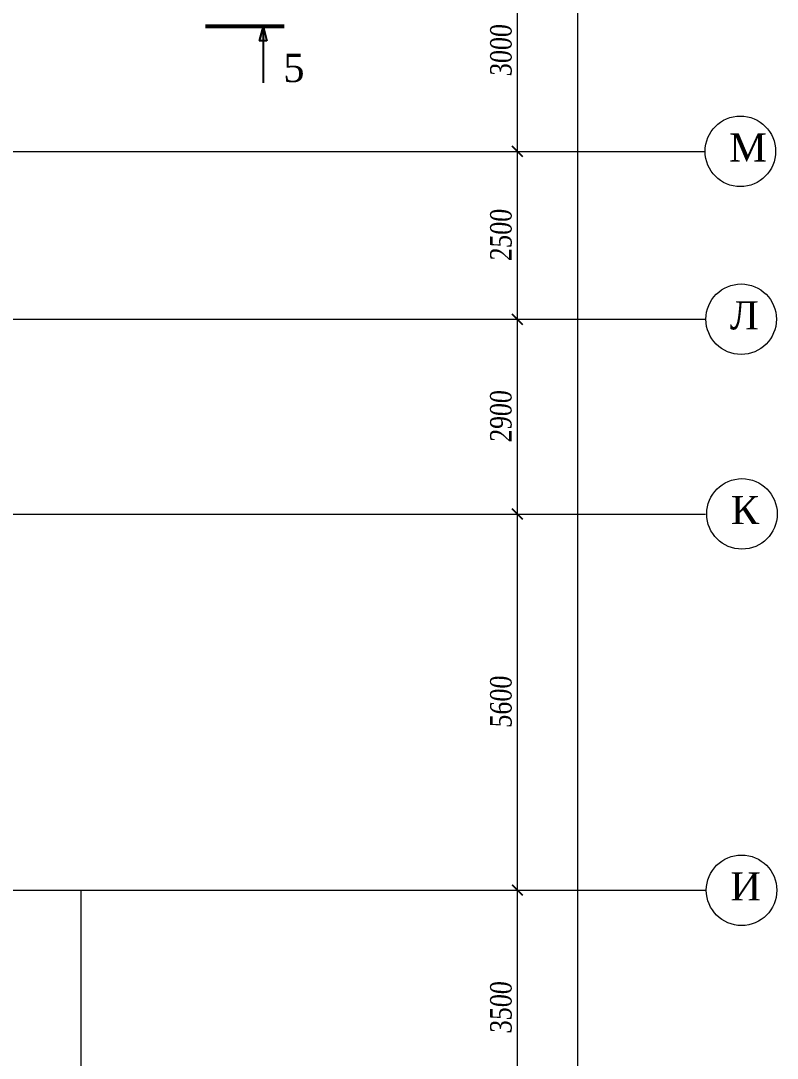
# Model space of a CAD drawing. Header units: inches. Extents: x -407541 to 6688123, y -998590 to 1205599.
# Drawn here: x 182108 to 193370, y 249934 to 265382 of the extents above; entities that cross this region are included whole.
import ezdxf

# ---------------------------------------------------------------- set-up
doc = ezdxf.new("R2010")
doc.units = ezdxf.units.IN
doc.header["$MEASUREMENT"] = 0
doc.linetypes.add('ACAD_ISO04W100', pattern=[30, 24, -3, 0, -3])
for name, color, linetype, lineweight in [('осевые о', 23, 'Continuous', 15), ('Осевые размеры', 172, 'Continuous', 5), ('Оси', 254, 'ACAD_ISO04W100', 5)]:
    doc.layers.add(name, color=color, linetype=linetype, lineweight=lineweight)
doc.styles.get("Standard").update_dxf_attribs({"font": 'arial.ttf'})
doc.styles.add('STYLE2', font='times.ttf', dxfattribs={"width": 0.8, "oblique": 3})
doc.dimstyles.new('M -100(m)', dxfattribs={"dimtxt": 320, "dimasz": 160, "dimexe": 0, "dimexo": 0, "dimgap": 80, "dimtad": 1, "dimdec": 0, "dimrnd": 5, "dimtxsty": 'STYLE2', "dimblk": 'ARCHTICK', "dimcen": 50, "dimdle": 100, "dimclrd": 256, "dimclre": 256, "dimclrt": 256, "dimadec": 0, "dimazin": 0, "dimtfac": 1, "dimtdec": 0, "dimtmove": 1, "dimatfit": 3, "dimldrblk": 'DOT', "dimfxl": 1, "dimlwd": -1, "dimlwe": 5, "dimarcsym": 0})

# ---------------------------------------------------------------- blocks, each defined once
blk = doc.blocks.new('_ARCHTICK')
at = {"color": 0, "linetype": 'ByBlock', "const_width": 0.15}
blk.add_lwpolyline([(-0.5, -0.5), (0.5, 0.5)], dxfattribs=at)
blk = doc.blocks.new('*D287')
at = {"layer": 'Осевые размеры', "ltscale": 1e-07, "transparency": 16777216}
blk.add_line((189501, 252337), (189501, 258137), dxfattribs=at)
at = {"layer": 'Осевые размеры', "lineweight": 5, "ltscale": 1e-07, "transparency": 16777216}
for p, q in [((186557, 258037), (189501, 258037)), ((187102, 252437), (189501, 252437))]:
    blk.add_line(p, q, dxfattribs=at)
at = {"layer": 'Осевые размеры', "ltscale": 1e-07, "transparency": 16777216, "xscale": 160, "yscale": 160, "zscale": 160}
for p, rotation in [((189501, 258037), 90), ((189501, 252437), 270)]:
    blk.add_blockref('_ARCHTICK', p, dxfattribs=dict(at, rotation=rotation))
at = {"layer": 'Осевые размеры', "ltscale": 1e-07, "transparency": 16777216, "insert": (189258, 255237), "char_height": 320, "attachment_point": 5, "rotation": 90, "style": 'STYLE2'}
blk.add_mtext('5600', dxfattribs=at)
blk = doc.blocks.new('_Dot')
at = {"color": 0, "linetype": 'ByBlock', "lineweight": -2}
blk.add_line((-0.5, 0), (-1, 0), dxfattribs=at)
at = {"color": 0, "linetype": 'ByBlock', "const_width": 0.5}
blk.add_lwpolyline([(-0.25, 0, 1), (0.25, 0, 1)], format="xyb", close=True, dxfattribs=at)
blk = doc.blocks.new('*D288')
at = {"layer": 'Осевые размеры', "lineweight": 5, "ltscale": 1e-07, "transparency": 16777216}
for p, q in [((186940, 260937), (189501, 260937)), ((186557, 258037), (189501, 258037))]:
    blk.add_line(p, q, dxfattribs=at)
at = {"layer": 'Осевые размеры', "ltscale": 1e-07, "transparency": 16777216}
blk.add_line((189501, 257937), (189501, 261037), dxfattribs=at)
at = {"layer": 'Осевые размеры', "ltscale": 1e-07, "transparency": 16777216, "xscale": 160, "yscale": 160, "zscale": 160}
for p, rotation in [((189501, 260937), 90), ((189501, 258037), 270)]:
    blk.add_blockref('_ARCHTICK', p, dxfattribs=dict(at, rotation=rotation))
at = {"layer": 'Осевые размеры', "ltscale": 1e-07, "transparency": 16777216, "insert": (189257, 259487), "char_height": 320, "attachment_point": 5, "rotation": 90, "style": 'STYLE2'}
blk.add_mtext('2900', dxfattribs=at)
blk = doc.blocks.new('*D289')
at = {"layer": 'Осевые размеры', "ltscale": 1e-07, "transparency": 16777216}
blk.add_line((189501, 260837), (189501, 263537), dxfattribs=at)
at = {"layer": 'Осевые размеры', "lineweight": 5, "ltscale": 1e-07, "transparency": 16777216}
for p, q in [((186940, 263437), (189501, 263437)), ((186940, 260937), (189501, 260937))]:
    blk.add_line(p, q, dxfattribs=at)
at = {"layer": 'Осевые размеры', "ltscale": 1e-07, "transparency": 16777216, "xscale": 160, "yscale": 160, "zscale": 160}
for p, rotation in [((189501, 263437), 90), ((189501, 260937), 270)]:
    blk.add_blockref('_ARCHTICK', p, dxfattribs=dict(at, rotation=rotation))
at = {"layer": 'Осевые размеры', "ltscale": 1e-07, "transparency": 16777216, "insert": (189258, 262187), "char_height": 320, "attachment_point": 5, "rotation": 90, "style": 'STYLE2'}
blk.add_mtext('2500', dxfattribs=at)
blk = doc.blocks.new('*D290')
at = {"layer": 'Осевые размеры', "ltscale": 1e-07, "transparency": 16777216}
blk.add_line((189501, 263337), (189501, 266537), dxfattribs=at)
at = {"layer": 'Осевые размеры', "lineweight": 5, "ltscale": 1e-07, "transparency": 16777216}
for p, q in [((186946, 266437), (189501, 266437)), ((186940, 263437), (189501, 263437))]:
    blk.add_line(p, q, dxfattribs=at)
at = {"layer": 'Осевые размеры', "ltscale": 1e-07, "transparency": 16777216, "xscale": 160, "yscale": 160, "zscale": 160}
for p, rotation in [((189501, 266437), 90), ((189501, 263437), 270)]:
    blk.add_blockref('_ARCHTICK', p, dxfattribs=dict(at, rotation=rotation))
at = {"layer": 'Осевые размеры', "ltscale": 1e-07, "transparency": 16777216, "insert": (189258, 264937), "char_height": 320, "attachment_point": 5, "rotation": 90, "style": 'STYLE2'}
blk.add_mtext('3000', dxfattribs=at)
blk = doc.blocks.new('*D292')
at = {"layer": 'Осевые размеры', "ltscale": 1e-07, "transparency": 16777216}
blk.add_line((190397, 271937), (190397, 219037), dxfattribs=at)
at = {"layer": 'Осевые размеры', "lineweight": 5, "ltscale": 1e-07, "transparency": 16777216}
for p, q in [((189553, 271837), (190397, 271837)), ((189541, 219137), (190397, 219137))]:
    blk.add_line(p, q, dxfattribs=at)
at = {"layer": 'Осевые размеры', "ltscale": 1e-07, "transparency": 16777216, "xscale": 160, "yscale": 160, "zscale": 160}
for p, rotation in [((190397, 271837), 90), ((190397, 219137), 270)]:
    blk.add_blockref('_ARCHTICK', p, dxfattribs=dict(at, rotation=rotation))
at = {"layer": 'Осевые размеры', "ltscale": 1e-07, "transparency": 16777216, "insert": (190153, 245487), "char_height": 320, "attachment_point": 5, "rotation": 90, "style": 'STYLE2'}
blk.add_mtext('52700', dxfattribs=at)
blk = doc.blocks.new('*D295')
at = {"layer": 'Осевые размеры', "lineweight": 5, "ltscale": 1e-07, "transparency": 16777216}
for p, q in [((187108, 252437), (189501, 252437)), ((187426, 248937), (189501, 248937))]:
    blk.add_line(p, q, dxfattribs=at)
at = {"layer": 'Осевые размеры', "ltscale": 1e-07, "transparency": 16777216}
blk.add_line((189501, 248837), (189501, 252537), dxfattribs=at)
at = {"layer": 'Осевые размеры', "ltscale": 1e-07, "transparency": 16777216, "xscale": 160, "yscale": 160, "zscale": 160}
for p, rotation in [((189501, 252437), 90), ((189501, 248937), 270)]:
    blk.add_blockref('_ARCHTICK', p, dxfattribs=dict(at, rotation=rotation))
at = {"layer": 'Осевые размеры', "ltscale": 1e-07, "transparency": 16777216, "insert": (189258, 250687), "char_height": 320, "attachment_point": 5, "rotation": 90, "style": 'STYLE2'}
blk.add_mtext('3500', dxfattribs=at)

msp = doc.modelspace()

# ---------------------------------------------------------------- hatches: boundary and pattern name
h = msp.add_hatch(color=256)
h.set_gradient(color2=(0, 0, 0), one_color=1)
h.paths.add_polyline_path([(185772.1, 265085), (185715.3, 265085), (185715.3, 265298.9)])
h.paths.add_polyline_path([(185715.3, 265298.9), (185715.3, 265085), (185658.5, 265085)])

# ---------------------------------------------------------------- linework, layer by layer
at = {"lineweight": 53}
msp.add_line((184855.9, 265298.9), (186031, 265298.9), dxfattribs=at)
for p, q in [((185715.4, 265298.9), (185658.6, 265085)), ((185715.4, 265298.9), (185715.4, 264458.3)), ((185715.4, 265298.9), (185772.2, 265085)), ((185772.2, 265085), (185658.6, 265085))]:
    msp.add_line(p, q)
at = {"layer": 'осевые о'}
for centre in [(192821, 263437.5), (192833.1, 260937.6), (192845.2, 258039), (192839.2, 252435.5)]:
    msp.add_circle(centre, 525, dxfattribs=at)
at = {"layer": 'Оси', "ltscale": 0.3}
for p, q in [((1503.2, 263437.2), (192303.2, 263437.2)), ((1503.2, 263437.2), (192303.2, 263437.2)), ((166061.2, 260937.2), (192303.2, 260937.2)), ((1503.2, 258037.2), (192303.2, 258037.2)), ((162903.2, 252437.2), (192303.2, 252437.2)), ((183003.2, 252437.2), (183003.2, 211937.2))]:
    msp.add_line(p, q, dxfattribs=at)

# ---------------------------------------------------------------- texts
at = {"insert": (186332.9, 264463), "char_height": 420, "width": 31148.55, "attachment_point": 9}
msp.add_mtext('{\\fTimes New Roman|b0|i0|c204|p18;5}', dxfattribs=at)
at = {"layer": 'осевые о', "char_height": 420, "width": 3713.237, "attachment_point": 1}
for s, insert in [('{\\fTimes New Roman|b0|i0|c204|p18;М}', (192653, 263705.2)), ('{\\fTimes New Roman|b0|i0|c204|p18;Л}', (192665, 261205.3)), ('{\\fTimes New Roman|b0|i0|c204|p18;К}', (192677.2, 258306.6)), ('{\\fTimes New Roman|b0|i0|c204|p18;И}', (192671.2, 252703.2))]:
    msp.add_mtext(s, dxfattribs=dict(at, insert=insert))

# ---------------------------------------------------------------- dimensions: what is measured, and where the dimension line sits
at = {"layer": 'Осевые размеры', "ltscale": 1e-07}
for base, p1, p2, picture, middle in [((190396.5, 219137.2), (189553.4, 271837.2), (189540.9, 219137.2), '*D292', (190153.3, 245487.2)), ((189500.7, 266437.2), (186940.1, 263437.2), (186946.3, 266437.2), '*D290', (189257.9, 264937.2)), ((189500.7, 263437.4), (186940.1, 260937.4), (186940.1, 263437.4), '*D289', (189257.9, 262187.4)), ((189500.7, 260937.4), (186556.8, 258037.2), (186940.1, 260937.4), '*D288', (189257.5, 259487.3)), ((189500.7, 258037.2), (187101.9, 252437.2), (186556.8, 258037.2), '*D287', (189257.9, 255237.2)), ((189501, 252437.2), (187425.8, 248937.2), (187108.1, 252437.2), '*D295', (189258.2, 250687.2))]:
    dim = msp.add_linear_dim(base=base, p1=p1, p2=p2, angle=90, dimstyle='M -100(m)', dxfattribs=at)
    dim.commit()
    dim.dimension.update_dxf_attribs({"geometry": picture, "text_midpoint": middle})

doc.saveas('drawing.dxf')
